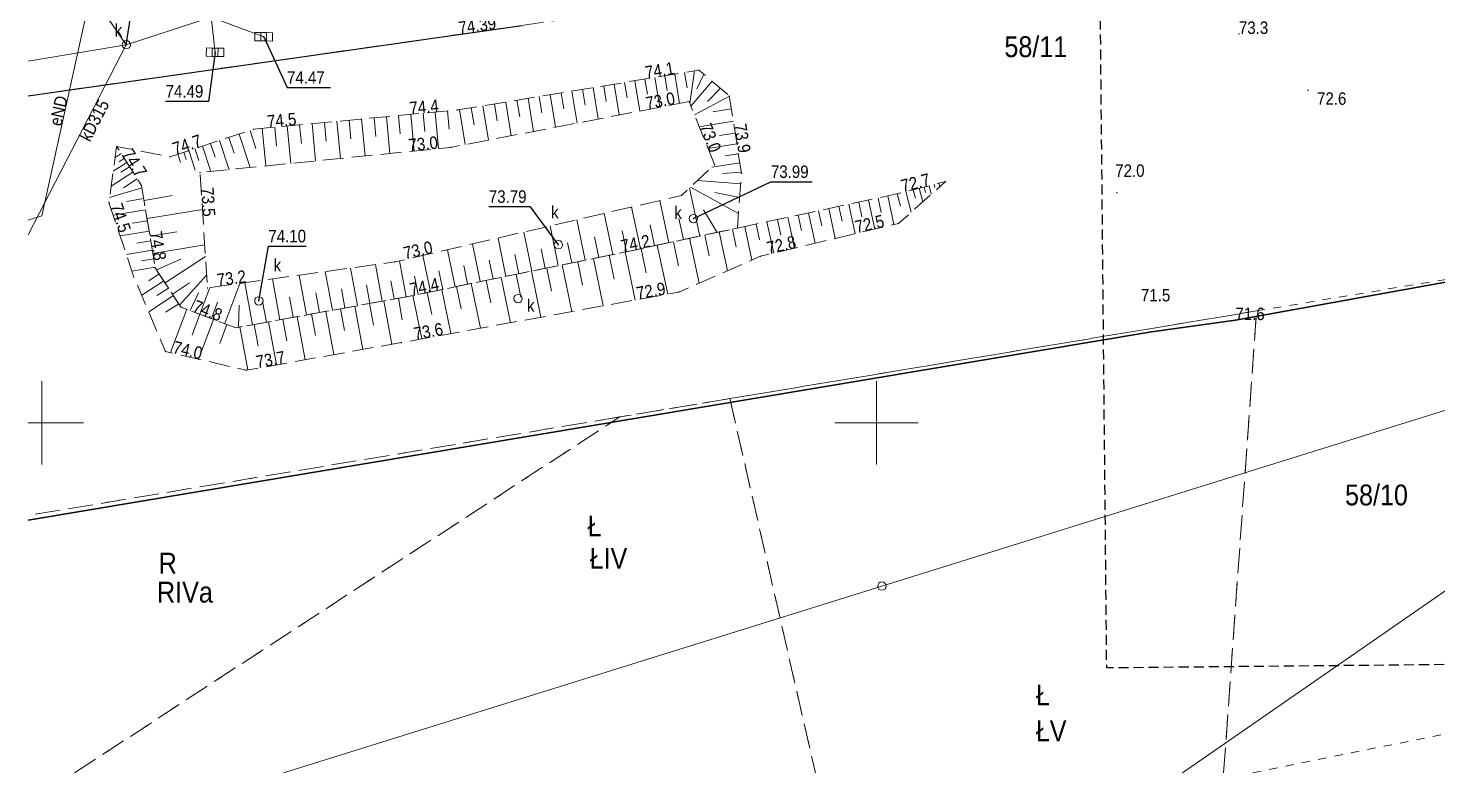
# Model space of a CAD drawing. Extents: x 6533599 to 6533816, y 5930979 to 5931116.
# Drawn here: x 6533599.2 to 6533683.6, y 5930979 to 5931023.7 of the extents above; entities that cross this region are included whole.
import ezdxf
from ezdxf.enums import TextEntityAlignment as Align

# ---------------------------------------------------------------- set-up
doc = ezdxf.new("R2010")
doc.units = 0
for name, pattern in [('1.5_0.5', [2, 1.5, -0.5]), ('2', [0.9, 0.6, -0.3]), ('218-500', [1, 0.5, -0.5]), ('219-500', [0]), ('mz1.25_0.5', [1.75, 1.25, -0.5])]:
    doc.linetypes.add(name, pattern=pattern)
doc.layers.get('0').update_dxf_attribs({"color": 2, "lineweight": 5})
doc.styles.get("Standard").update_dxf_attribs({"font": 'txt', "width": 0.75})
doc.linetypes.add('902-500', pattern='A,3.75,0,[1,ksztalty.shx,S=0.5,R=0,X=0,Y=0],3.75', length=7.5)

# ---------------------------------------------------------------- blocks, each defined once
blk = doc.blocks.new('202')
at = {"color": 0, "linetype": 'Continuous', "lineweight": 0}
blk.add_circle((0, 0), 0.25, dxfattribs=at)
blk = doc.blocks.new('PW01')
at = {"linetype": 'Continuous', "lineweight": 13}
h = blk.add_hatch(color=0, dxfattribs=at)
edge = h.paths.add_edge_path()
edge.add_arc((0, 0), 0.045, 0, 360)
blk = doc.blocks.new('US22')
at = {"color": 0, "linetype": 'Continuous', "lineweight": 13}
blk.add_circle((0, 0), 0.25, dxfattribs=at)
blk = doc.blocks.new('US05')
at = {"color": 0, "linetype": 'Continuous', "lineweight": 13}
for p, q in [((-0.525, -0.25), (-0.525, 0.25)), ((-0.525, 0.25), (-0.175, 0.25)), ((-0.175, -0.25), (-0.175, 0.25)), ((-0.175, 0.25), (0.175, 0.25)), ((0.175, -0.25), (0.175, 0.25)), ((0.175, 0.25), (0.525, 0.25)), ((0.525, -0.25), (0.525, 0.25)), ((-0.525, -0.25), (-0.175, -0.25)), ((-0.175, -0.25), (0.175, -0.25)), ((0.175, -0.25), (0.525, -0.25))]:
    blk.add_line(p, q, dxfattribs=at)

msp = doc.modelspace()

# ---------------------------------------------------------------- linework, layer by layer
at = {"layer": '000 Inne (niezydentyfikowane)', "color": 7, "linetype": 'CONTINUOUS', "lineweight": 13}
for p, q in [((6533635.52, 5931020.51), (6533635.82, 5931018.69)), ((6533636.13, 5931020.61), (6533636.28, 5931019.71)), ((6533636.73, 5931020.71), (6533637.03, 5931018.92)), ((6533637.33, 5931020.81), (6533637.47, 5931019.92)), ((6533637.92, 5931020.91), (6533638.21, 5931019.15)), ((6533638.51, 5931021.01), (6533638.66, 5931020.09)), ((6533639.11, 5931021.11), (6533638.82, 5931019.15)), ((6533640.16, 5931020.49), (6533638.89, 5931018.98)), ((6533639.67, 5931020.9), (6533639.24, 5931020.03)), ((6533630.45, 5931019.68), (6533630.78, 5931017.72)), ((6533631.11, 5931019.78), (6533631.27, 5931018.82)), ((6533631.75, 5931019.89), (6533632.07, 5931017.97)), ((6533632.39, 5931020), (6533632.55, 5931019.05)), ((6533633.03, 5931020.1), (6533633.34, 5931018.22)), ((6533633.66, 5931020.21), (6533633.81, 5931019.27)), ((6533634.28, 5931020.31), (6533634.59, 5931018.46)), ((6533634.9, 5931020.41), (6533635.06, 5931019.49)), ((6533640.66, 5931020.06), (6533639.88, 5931019.26)), ((6533625.73, 5931018.89), (6533625.9, 5931017.86)), ((6533626.42, 5931019.01), (6533626.76, 5931016.95)), ((6533627.11, 5931019.12), (6533627.28, 5931018.1)), ((6533627.79, 5931019.23), (6533628.12, 5931017.21)), ((6533628.46, 5931019.35), (6533628.63, 5931018.34)), ((6533629.13, 5931019.46), (6533629.46, 5931017.47)), ((6533629.8, 5931019.57), (6533629.96, 5931018.58)), ((6533641.19, 5931019.58), (6533639.1, 5931018.46)), ((6533641.31, 5931018.82), (6533640.21, 5931018.64)), ((6533616.94, 5931018.01), (6533617.04, 5931016.89)), ((6533617.68, 5931018.08), (6533617.89, 5931015.86)), ((6533618.42, 5931018.15), (6533618.52, 5931017.04)), ((6533619.16, 5931018.22), (6533619.37, 5931016)), ((6533619.9, 5931018.29), (6533620, 5931017.18)), ((6533620.64, 5931018.36), (6533620.84, 5931016.15)), ((6533621.37, 5931018.43), (6533621.47, 5931017.33)), ((6533622.1, 5931018.5), (6533622.31, 5931016.3)), ((6533622.84, 5931018.56), (6533622.94, 5931017.47)), ((6533623.57, 5931018.63), (6533623.77, 5931016.45)), ((6533624.3, 5931018.7), (6533624.4, 5931017.61)), ((6533625.02, 5931018.78), (6533625.37, 5931016.69)), ((6533641.43, 5931018.08), (6533639.39, 5931017.75)), ((6533611.21, 5931017.12), (6533611.52, 5931016.18)), ((6533611.82, 5931017.32), (6533612.49, 5931015.31)), ((6533612.48, 5931017.54), (6533612.82, 5931016.46)), ((6533613.2, 5931017.66), (6533613.41, 5931015.41)), ((6533613.95, 5931017.73), (6533614.05, 5931016.6)), ((6533614.7, 5931017.8), (6533614.91, 5931015.56)), ((6533615.44, 5931017.87), (6533615.55, 5931016.75)), ((6533616.19, 5931017.94), (6533616.4, 5931015.71)), ((6533641.54, 5931017.38), (6533640.6, 5931017.23)), ((6533608.81, 5931016.33), (6533609.19, 5931015.16)), ((6533609.17, 5931016.45), (6533609.41, 5931015.74)), ((6533609.62, 5931016.59), (6533610.12, 5931015.07)), ((6533610.11, 5931016.76), (6533610.38, 5931015.94)), ((6533610.64, 5931016.93), (6533611.22, 5931015.18)), ((6533641.64, 5931016.74), (6533639.9, 5931016.46)), ((6533605.09, 5931015.62), (6533604.28, 5931015.1)), ((6533604.75, 5931016.15), (6533604.39, 5931015.92)), ((6533604.94, 5931015.85), (6533604.63, 5931015.65)), ((6533608.14, 5931016.11), (6533608.31, 5931015.62)), ((6533608.5, 5931016.23), (6533608.64, 5931015.8)), ((6533641.82, 5931015.59), (6533640.14, 5931015.33)), ((6533641.73, 5931016.14), (6533640.93, 5931016.02)), ((6533605.46, 5931015.04), (6533604.16, 5931014.2)), ((6533605.25, 5931015.36), (6533604.74, 5931015.03)), ((6533605.72, 5931014.63), (6533604.89, 5931014.1)), ((6533641.91, 5931015.04), (6533640.77, 5931014.95)), ((6533605.99, 5931014.1), (6533604.06, 5931013.51)), ((6533639.42, 5931011.2), (6533638.8, 5931014.08)), ((6533641.74, 5931012.55), (6533638.86, 5931014.13)), ((6533641.87, 5931014.33), (6533639.28, 5931014.53)), ((6533641.81, 5931013.51), (6533640.33, 5931013.82)), ((6533651.25, 5931013.74), (6533651.44, 5931012.99)), ((6533651.77, 5931013.87), (6533652.09, 5931012.63)), ((6533652.21, 5931013.98), (6533652.34, 5931013.48)), ((6533652.57, 5931014.07), (6533652.78, 5931013.26)), ((6533652.87, 5931014.15), (6533652.95, 5931013.82)), ((6533653.16, 5931014.22), (6533653.29, 5931013.71)), ((6533653.46, 5931014.3), (6533653.5, 5931014.12)), ((6533653.75, 5931014.37), (6533653.81, 5931014.17)), ((6533654.05, 5931014.45), (6533654.06, 5931014.42)), ((6533606.1, 5931013.45), (6533605.08, 5931013.28)), ((6533606.12, 5931013.34), (6533607.83, 5931013.63)), ((6533635.87, 5931010.44), (6533635.33, 5931012.94)), ((6533637.56, 5931010.8), (6533637.02, 5931013.33)), ((6533647.75, 5931012.98), (6533647.94, 5931012.09)), ((6533648.35, 5931013.11), (6533648.72, 5931011.34)), ((6533648.94, 5931013.23), (6533649.12, 5931012.36)), ((6533649.52, 5931013.36), (6533649.9, 5931011.62)), ((6533650.11, 5931013.48), (6533650.29, 5931012.62)), ((6533650.68, 5931013.61), (6533651.05, 5931011.89)), ((6533606.21, 5931012.77), (6533604.28, 5931012.45)), ((6533606.32, 5931012.12), (6533605.41, 5931011.97)), ((6533606.3, 5931012.25), (6533609.62, 5931012.8)), ((6533632.56, 5931009.76), (6533632.06, 5931012.18)), ((6533634.2, 5931010.09), (6533633.69, 5931012.56)), ((6533638.44, 5931010.99), (6533638.17, 5931012.26)), ((6533640.45, 5931011.42), (6533639.65, 5931012.78)), ((6533643.44, 5931012.06), (6533643.85, 5931010.18)), ((6533644.08, 5931012.19), (6533644.28, 5931011.26)), ((6533644.7, 5931012.33), (6533645.1, 5931010.48)), ((6533645.32, 5931012.46), (6533645.52, 5931011.54)), ((6533645.93, 5931012.59), (6533646.33, 5931010.77)), ((6533646.54, 5931012.72), (6533646.74, 5931011.82)), ((6533647.15, 5931012.85), (6533647.53, 5931011.06)), ((6533606.42, 5931011.5), (6533604.69, 5931011.21)), ((6533606.48, 5931011.19), (6533608.08, 5931011.45)), ((6533629.36, 5931009.1), (6533628.88, 5931011.44)), ((6533630.94, 5931009.43), (6533630.46, 5931011.81)), ((6533635.03, 5931010.26), (6533634.77, 5931011.51)), ((6533636.71, 5931010.62), (6533636.44, 5931011.87)), ((6533639.72, 5931011.26), (6533639.99, 5931010.01)), ((6533640.58, 5931011.45), (6533641.07, 5931009.12)), ((6533641.37, 5931011.62), (6533641.6, 5931010.53)), ((6533642.11, 5931011.77), (6533642.54, 5931009.76)), ((6533642.8, 5931011.92), (6533643, 5931010.97)), ((6533606.52, 5931010.91), (6533605.7, 5931010.78)), ((6533606.65, 5931010.16), (6533609.76, 5931010.67)), ((6533624.76, 5931008.16), (6533624.3, 5931010.38)), ((6533626.27, 5931008.47), (6533625.8, 5931010.73)), ((6533627.8, 5931008.78), (6533627.33, 5931011.08)), ((6533630.15, 5931009.26), (6533629.91, 5931010.44)), ((6533631.75, 5931009.59), (6533631.5, 5931010.79)), ((6533633.37, 5931009.92), (6533633.12, 5931011.15)), ((6533635.9, 5931010.44), (6533636.21, 5931008.99)), ((6533636.87, 5931010.65), (6533637.5, 5931007.72)), ((6533637.84, 5931010.86), (6533638.15, 5931009.42)), ((6533638.81, 5931011.07), (6533639.38, 5931008.38)), ((6533606.61, 5931010.35), (6533605.07, 5931010.1)), ((6533606.7, 5931009.83), (6533605.97, 5931009.71)), ((6533606.87, 5931009.17), (6533608.32, 5931009.81)), ((6533607.38, 5931008.39), (6533609.8, 5931009.98)), ((6533621.82, 5931007.56), (6533621.43, 5931009.72)), ((6533623.28, 5931007.85), (6533622.83, 5931010.04)), ((6533627.03, 5931008.62), (6533626.8, 5931009.76)), ((6533628.58, 5931008.94), (6533628.34, 5931010.1)), ((6533632.11, 5931009.66), (6533632.4, 5931008.25)), ((6533633.05, 5931009.86), (6533633.63, 5931007.01)), ((6533633.99, 5931010.05), (6533634.29, 5931008.62)), ((6533634.94, 5931010.25), (6533635.54, 5931007.36)), ((6533606.78, 5931009.33), (6533605.4, 5931009.1)), ((6533607.03, 5931008.93), (6533606.41, 5931008.52)), ((6533608.25, 5931007.06), (6533609.87, 5931008.86)), ((6533615.86, 5931006.47), (6533615.42, 5931008.85)), ((6533617.41, 5931006.75), (6533616.98, 5931009.07)), ((6533618.91, 5931007.03), (6533618.5, 5931009.28)), ((6533620.38, 5931007.29), (6533619.98, 5931009.49)), ((6533622.55, 5931007.7), (6533622.33, 5931008.79)), ((6533624.02, 5931008), (6533623.79, 5931009.11)), ((6533625.51, 5931008.31), (6533625.28, 5931009.43)), ((6533627.52, 5931008.72), (6533628.08, 5931006)), ((6533628.42, 5931008.91), (6533628.7, 5931007.54)), ((6533629.33, 5931009.09), (6533629.9, 5931006.33)), ((6533630.25, 5931009.28), (6533630.54, 5931007.89)), ((6533631.18, 5931009.47), (6533631.75, 5931006.67)), ((6533607.3, 5931008.52), (6533605.98, 5931007.65)), ((6533607.58, 5931008.08), (6533606.88, 5931007.63)), ((6533607.82, 5931007.72), (6533608.84, 5931008.39)), ((6533609.47, 5931006.51), (6533610.07, 5931008.11)), ((6533610.97, 5931005.95), (6533611.86, 5931008.36)), ((6533612.62, 5931005.88), (6533612.17, 5931008.4)), ((6533614.26, 5931006.18), (6533613.82, 5931008.63)), ((6533618.16, 5931006.89), (6533617.96, 5931008.03)), ((6533619.65, 5931007.16), (6533619.45, 5931008.27)), ((6533621.1, 5931007.42), (6533620.91, 5931008.51)), ((6533623.96, 5931007.99), (6533624.51, 5931005.35)), ((6533624.84, 5931008.17), (6533625.12, 5931006.84)), ((6533625.73, 5931008.36), (6533626.28, 5931005.67)), ((6533626.62, 5931008.54), (6533626.9, 5931007.19)), ((6533607.88, 5931007.63), (6533606.4, 5931006.66)), ((6533608.2, 5931007.14), (6533607.41, 5931006.63)), ((6533608.89, 5931006.73), (6533609.38, 5931007.8)), ((6533610.16, 5931006.25), (6533610.53, 5931007.24)), ((6533611.79, 5931005.73), (6533611.82, 5931007.05)), ((6533613.45, 5931006.03), (6533613.22, 5931007.28)), ((6533615.06, 5931006.33), (6533614.84, 5931007.53)), ((6533616.64, 5931006.61), (6533616.42, 5931007.79)), ((6533618.75, 5931007), (6533619.23, 5931004.4)), ((6533619.62, 5931007.15), (6533619.86, 5931005.85)), ((6533620.49, 5931007.31), (6533620.96, 5931004.71)), ((6533621.36, 5931007.47), (6533621.59, 5931006.17)), ((6533622.22, 5931007.64), (6533622.76, 5931005.03)), ((6533623.09, 5931007.81), (6533623.36, 5931006.5)), ((6533608.68, 5931006.81), (6533607.7, 5931004.21)), ((6533609.47, 5931006.51), (6533609, 5931005.26)), ((6533610.29, 5931006.2), (6533609.39, 5931003.82)), ((6533614.44, 5931006.21), (6533614.67, 5931004.92)), ((6533615.3, 5931006.37), (6533615.77, 5931003.78)), ((6533616.16, 5931006.53), (6533616.4, 5931005.23)), ((6533617.02, 5931006.68), (6533617.5, 5931004.09)), ((6533617.89, 5931006.84), (6533618.13, 5931005.54)), ((6533611.09, 5931005.9), (6533610.66, 5931004.76)), ((6533611.87, 5931005.75), (6533612.34, 5931003.17)), ((6533612.72, 5931005.9), (6533612.95, 5931004.61)), ((6533613.58, 5931006.06), (6533614.05, 5931003.47))]:
    msp.add_line(p, q, dxfattribs=at)
at = {"layer": '217-Granica konturu klasyfikcyjnego', "color": 3, "linetype": '1.5_0.5', "lineweight": 18, "flags": 128}
for points in [[(6533672.78, 5931006.71), (6533641.22, 5931001.45)], [(6533670.806, 5930979.01), (6533672.78, 5931006.71)], [(6533641.22, 5931001.45), (6533634.62, 5931000.35)], [(6533641.22, 5931001.45), (6533646.346, 5930979.01)], [(6533634.62, 5931000.35), (6533599.181, 5930994.442)], [(6533601.955, 5930979.01), (6533634.62, 5931000.35)]]:
    msp.add_lwpolyline(points, dxfattribs=at)
at = {"layer": '218-Granica użytku', "color": 3, "linetype": '218-500', "lineweight": 18, "flags": 128}
for points in [[(6533672.78, 5931006.71), (6533691.23, 5931009.79)], [(6533641.22, 5931001.45), (6533672.78, 5931006.71)], [(6533670.806, 5930979.01), (6533672.78, 5931006.71)], [(6533634.62, 5931000.35), (6533641.22, 5931001.45)], [(6533641.22, 5931001.45), (6533646.346, 5930979.01)], [(6533634.62, 5931000.35), (6533599.181, 5930994.442)], [(6533601.955, 5930979.01), (6533634.62, 5931000.35)], [(6533672.556, 5930979.01), (6533759.86, 5930996.71)]]:
    msp.add_lwpolyline(points, dxfattribs=at)
at = {"layer": '219-Linia granicy', "color": 7, "linetype": '219-500', "lineweight": 18, "flags": 128}
for points in [[(6533721.02, 5931012.29), (6533650.33, 5930990.21)], [(6533702.11, 5931002.41), (6533668.332, 5930979.01)], [(6533650.33, 5930990.21), (6533614.471, 5930979.01)]]:
    msp.add_lwpolyline(points, dxfattribs=at)
at = {"layer": 'jezdnia (powierzchnia)', "color": 7, "linetype": '1.5_0.5', "lineweight": 18, "flags": 128}
msp.add_lwpolyline([(6533600.03, 5931071.72), (6533600.61, 5931070.06), (6533601.18, 5931069.04), (6533601.69, 5931068.43), (6533602.06, 5931068.01), (6533604.53, 5931066.09), (6533606.13, 5931065.27), (6533607.6, 5931065.06), (6533613.58, 5931066.48), (6533615.17, 5931066.86), (6533615.77, 5931067.21), (6533616.51, 5931068.14), (6533616.88, 5931069.6), (6533616.81, 5931070.81), (6533623.41, 5931072.42), (6533622.11, 5931077.92), (6533623.49, 5931078.29), (6533622.94, 5931080.34), (6533621.6, 5931080.06), (6533621.2, 5931081.73), (6533625.9, 5931082.69), (6533626.47, 5931080.79), (6533627.43, 5931077), (6533627.94, 5931076.51), (6533633.1, 5931074.92), (6533632.47, 5931071.02), (6533630.22, 5931070.82), (6533628.29, 5931070.39), (6533627.47, 5931069.89), (6533627.26, 5931068.87), (6533627.8, 5931067.88), (6533631.82, 5931065.28), (6533645.04, 5931062.47), (6533642.77, 5931058.46), (6533642.02, 5931058.05), (6533640.95, 5931057.06), (6533638.57, 5931053.57), (6533635.31, 5931054.29), (6533635.17, 5931056.6), (6533634.52, 5931058.58), (6533632.64, 5931060.83), (6533631.08, 5931061.7), (6533624.74, 5931063.75), (6533608.75, 5931060.89), (6533605.41, 5931060.09), (6533603.78, 5931059.5), (6533602.73, 5931058.8), (6533601.79, 5931057.54), (6533601.38, 5931056.2), (6533605.58, 5931036.27), (6533606.31, 5931034.64), (6533607.79, 5931033.18), (6533609.45, 5931032.36), (6533611.73, 5931031.91), (6533614.48, 5931031.75), (6533616, 5931031.69), (6533616.27, 5931030.67), (6533617.1, 5931028.89), (6533618.39, 5931027.46), (6533619.61, 5931026.72), (6533621.76, 5931026.28), (6533630.24, 5931027.61), (6533631.68, 5931028.2), (6533632.67, 5931029.28), (6533633.38, 5931031.26), (6533634.54, 5931036.29), (6533635.59, 5931040.43), (6533639.09, 5931040.72), (6533637.36, 5931033), (6533637.37, 5931031.55), (6533637.97, 5931030.49), (6533639.54, 5931029.56), (6533641, 5931029.29), (6533643.24, 5931029.56), (6533643.83, 5931026.07), (6533628.76, 5931023.83), (6533599.184, 5931019.61)], dxfattribs=at)
at = {"layer": 'krawężnik (linia)', "color": 7, "linetype": 'CONTINUOUS', "lineweight": 25, "flags": 128}
msp.add_lwpolyline([(6533599.184, 5931019.61), (6533628.76, 5931023.83)], dxfattribs=at)
at = {"layer": 'ogrodzenie trwałe (linia)', "color": 7, "linetype": '902-500', "lineweight": 35, "flags": 128}
for points in [[(6533680.39, 5931071.44), (6533683.31, 5931055.42), (6533688.21, 5931027.22), (6533691.17, 5931009.72), (6533671.51, 5931006.16)], [(6533599.181, 5930994.153), (6533666.49, 5931005.46), (6533671.51, 5931006.16)]]:
    msp.add_lwpolyline(points, dxfattribs=at)
at = {"layer": 'przewód elektroenergetyczny (linia)', "color": 1, "linetype": 'CONTINUOUS', "lineweight": 18, "flags": 128}
msp.add_lwpolyline([(6533602.59, 5931030.43), (6533603.09, 5931026.51), (6533600, 5931012.41), (6533599.183, 5931012.152)], dxfattribs=at)
at = {"layer": 'przewód kanalizacyjny (linia)', "color": 34, "linetype": 'CONTINUOUS', "lineweight": 18, "flags": 128}
for points in [[(6533653.12, 5931035.41), (6533654.05, 5931030.25), (6533636.14, 5931028.26), (6533627.79, 5931026.7), (6533619.21, 5931025.88), (6533610.14, 5931024.32), (6533605.06, 5931022.67), (6533599.184, 5931021.686)], [(6533605.06, 5931022.67), (6533599.185, 5931031.287)], [(6533610.14, 5931024.32), (6533613.29, 5931023.15)], [(6533610.14, 5931024.32), (6533610.38, 5931022.22)], [(6533605.06, 5931022.67), (6533599.183, 5931011.272)]]:
    msp.add_lwpolyline(points, dxfattribs=at)
at = {"layer": 'punkt o określonej wysokości (sieć kanalizacyjna)-Atr2', "color": 7, "flags": 128}
for points in [[(6533605.06, 5931022.67), (6533605.37, 5931024.69), (6533607.902, 5931024.69)], [(6533613.29, 5931023.15), (6533614.69, 5931020.1), (6533617.291, 5931020.1)], [(6533610.38, 5931022.22), (6533609.98, 5931019.27), (6533607.416, 5931019.27)], [(6533639.04, 5931012.25), (6533643.68, 5931014.45), (6533646.148, 5931014.45)], [(6533630.95, 5931010.68), (6533629.28, 5931012.96), (6533626.78, 5931012.96)], [(6533613, 5931007.31), (6533613.57, 5931010.59), (6533615.836, 5931010.59)]]:
    msp.add_lwpolyline(points, dxfattribs=at)
at = {"layer": 'skarpa nieumocniona (powierzchnia)', "color": 7, "linetype": 'mz1.25_0.5', "lineweight": 18, "flags": 128}
for points in [[(6533641.18, 5931019.63), (6533641.92, 5931014.95), (6533641.67, 5931011.68), (6533635.6, 5931010.38), (6533621.85, 5931007.56), (6533611.62, 5931005.7), (6533608.33, 5931006.94), (6533606.79, 5931009.29), (6533605.97, 5931014.24), (6533604.48, 5931016.57), (6533607.67, 5931015.95), (6533612.7, 5931017.61), (6533624.92, 5931018.76), (6533639.37, 5931021.15)], [(6533638.78, 5931019.26), (6533624.5, 5931016.52), (6533609.48, 5931015.01), (6533609.92, 5931008.09), (6533621.15, 5931009.65), (6533638.32, 5931013.63), (6533640.3, 5931015.48)], [(6533605.97, 5931014.24), (6533606.79, 5931009.29), (6533608.33, 5931006.94), (6533611.62, 5931005.7), (6533621.85, 5931007.56), (6533635.6, 5931010.38), (6533650.97, 5931013.67), (6533654.14, 5931014.47), (6533651.33, 5931011.96), (6533643.06, 5931009.99), (6533638.16, 5931007.84), (6533621.54, 5931004.81), (6533612.24, 5931003.15), (6533607.41, 5931004.28), (6533605.52, 5931008.74), (6533604.02, 5931013.22), (6533604.48, 5931016.57)]]:
    msp.add_lwpolyline(points, close=True, dxfattribs=at)
at = {"layer": 'Wstawianie ramki sekcyjnej z opisem', "color": 7, "linetype": 'CONTINUOUS', "lineweight": 13, "flags": 128}
for points in [[(6533600, 5930997.5), (6533600, 5931002.5)], [(6533650, 5930997.5), (6533650, 5931002.5)], [(6533599.182, 5931000), (6533602.5, 5931000)], [(6533647.5, 5931000), (6533652.5, 5931000)]]:
    msp.add_lwpolyline(points, dxfattribs=at)
at = {"layer": 'Zakres', "color": 5, "linetype": '2', "lineweight": 25, "flags": 128}
msp.add_lwpolyline([(6533792.904, 5930986.56), (6533663.8, 5930985.3), (6533662.854, 5931083.279), (6533791.969, 5931084.549)], close=True, dxfattribs=at)

# ---------------------------------------------------------------- block references
at = {"layer": '202-Punkt graniczny stabilizowany trwale', "color": 7, "linetype": 'CONTINUOUS', "lineweight": 18}
msp.add_blockref('202', (6533650.33, 5930990.21), dxfattribs=at)
at = {"layer": 'kratka ściekowa (punkt)', "color": 7, "linetype": 'CONTINUOUS', "lineweight": 18}
for p, rotation in [((6533613.29, 5931023.15), 359.309), ((6533610.38, 5931022.22), 358.939)]:
    msp.add_blockref('US05', p, dxfattribs=dict(at, rotation=rotation))
at = {"layer": 'punkt o określonej wysokości (sieć kanalizacyjna)', "color": 34, "linetype": 'CONTINUOUS', "lineweight": 13}
for p, rotation in [((6533613.29, 5931023.15), 359.309), ((6533610.38, 5931022.22), 358.939)]:
    msp.add_blockref('PW01', p, dxfattribs=dict(at, rotation=rotation))
for p in [(6533605.06, 5931022.67), (6533639.04, 5931012.25), (6533630.95, 5931010.68), (6533613, 5931007.31)]:
    msp.add_blockref('PW01', p, dxfattribs=at)
at = {"layer": 'punkt wysokościowy naturalny', "color": 7, "linetype": 'CONTINUOUS', "lineweight": 13}
for p in [(6533671.72, 5931023.32), (6533639.37, 5931021.15), (6533675.86, 5931019.94), (6533624.92, 5931018.76), (6533638.78, 5931019.26), (6533612.7, 5931017.61), (6533604.48, 5931016.57), (6533624.5, 5931016.52), (6533607.67, 5931015.95), (6533640.3, 5931015.48), (6533609.48, 5931015.01), (6533641.92, 5931014.95), (6533654.14, 5931014.47), (6533664.41, 5931013.8), (6533604.02, 5931013.22), (6533651.33, 5931011.96), (6533635.6, 5931010.38), (6533621.15, 5931009.65), (6533643.06, 5931009.99), (6533606.79, 5931009.29), (6533609.92, 5931008.09), (6533638.16, 5931007.84), (6533608.33, 5931006.94), (6533621.85, 5931007.56), (6533671.51, 5931006.16), (6533666.49, 5931005.46), (6533621.54, 5931004.81), (6533607.41, 5931004.28), (6533612.24, 5931003.15)]:
    msp.add_blockref('PW01', p, dxfattribs=at)
at = {"layer": 'właz okrągły - siec kanalizacyjna (punkt)', "color": 7, "linetype": 'CONTINUOUS', "lineweight": 18}
for p in [(6533605.06, 5931022.67), (6533639.04, 5931012.25), (6533630.95, 5931010.68), (6533613, 5931007.31), (6533628.534, 5931007.449)]:
    msp.add_blockref('US22', p, dxfattribs=at)

# ---------------------------------------------------------------- texts
at = {"layer": '209-Opis konturu klasyfikacyjnego', "color": 3, "linetype": 'CONTINUOUS', "lineweight": 18, "width": 0.9}
for s, p in [('ŁIV', (6533632.82, 5930991.25)), ('RIVa', (6533606.9, 5930989.22))]:
    msp.add_text(s, height=1.25, dxfattribs=at).set_placement(p)
msp.add_text('ŁV', height=1.25, dxfattribs=at).set_placement((6533659.55, 5930982.15), align=Align.TOP_LEFT)
at = {"layer": '210-Oznaczenie użytku', "color": 3, "linetype": 'CONTINUOUS', "lineweight": 18, "width": 0.9}
for s, p in [('Ł', (6533632.69, 5930993.19)), ('R', (6533607, 5930990.96)), ('Ł', (6533659.55, 5930983.05))]:
    msp.add_text(s, height=1.25, dxfattribs=at).set_placement(p)
at = {"layer": '211-Nr działki', "color": 7, "linetype": 'CONTINUOUS', "lineweight": 18, "width": 0.9}
for s, p in [('58/11', (6533657.67, 5931021.93)), ('58/10', (6533678.08, 5930995.05))]:
    msp.add_text(s, height=1.25, dxfattribs=at).set_placement(p)
at = {"layer": 'przewód elektroenergetyczny (linia)-Atr1', "color": 1, "width": 0.9}
msp.add_text('eND', height=0.75, rotation=77.639, dxfattribs=at).set_placement((6533601.17, 5931017.75))
at = {"layer": 'przewód kanalizacyjny (linia)-Atr1', "color": 34, "width": 0.9}
msp.add_text('kD315', height=0.75, rotation=62.722, dxfattribs=at).set_placement((6533602.21, 5931017.15), align=Align.TOP_LEFT)
at = {"layer": 'punkt o określonej wysokości (sieć kanalizacyjna)-Atr2', "color": 34, "width": 0.9}
for s, p in [('74.47', (6533614.69, 5931020.107)), ('74.49', (6533607.416, 5931019.277)), ('73.99', (6533643.68, 5931014.458)), ('73.79', (6533626.78, 5931012.968)), ('74.10', (6533613.57, 5931010.598))]:
    msp.add_text(s, height=0.75, dxfattribs=at).set_placement(p, align=Align.BOTTOM_LEFT)
at = {"layer": 'punkt wysokościowy naturalny-Atr2', "color": 7, "width": 0.9}
for s, p in [('73.3', (6533671.72, 5931023.32)), ('72.6', (6533676.4, 5931019.07)), ('72.0', (6533664.31, 5931014.75)), ('71.5', (6533665.85, 5931007.28)), ('71.6', (6533671.51, 5931006.16))]:
    msp.add_text(s, height=0.75, dxfattribs=at).set_placement(p)
for s, rotation, p in [('74.1', 9.391, (6533636.21, 5931020.63)), ('73.0', 10.861, (6533636.26, 5931018.78)), ('74.4', 5.375, (6533622.06, 5931018.49)), ('74.5', 5.375, (6533613.53, 5931017.69)), ('73.0', 291.905, (6533639.38, 5931017.77)), ('74.7', 18.264, (6533607.98, 5931016.05)), ('73.0', 5.74, (6533622.01, 5931016.27)), ('73.9', 278.985, (6533641.46, 5931017.88)), ('74.7', 302.598, (6533604.77, 5931016.12)), ('72.7', 14.163, (6533651.58, 5931013.82)), ('73.5', 273.637, (6533609.54, 5931014.1)), ('74.5', 288.511, (6533604.09, 5931013.01)), ('72.5', 13.399, (6533648.82, 5931011.36)), ('74.8', 279.406, (6533606.44, 5931011.42)), ('74.2', 11.589, (6533634.78, 5931010.21)), ('72.8', 13.399, (6533643.54, 5931010.1)), ('73.0', 13.05, (6533621.76, 5931009.79)), ('73.2', 7.908, (6533610.54, 5931008.18)), ('74.4', 11.589, (6533622.13, 5931007.62)), ('72.9', 10.331, (6533635.69, 5931007.39)), ('74.8', 339.348, (6533608.98, 5931006.69)), ('73.6', 10.331, (6533622.36, 5931004.96)), ('74.0', 346.831, (6533607.8, 5931004.19)), ('73.7', 10.12, (6533612.9, 5931003.27))]:
    msp.add_text(s, height=0.75, rotation=rotation, dxfattribs=at).set_placement(p)
at = {"layer": 'punkt wysokościowy sztuczny-Atr2', "color": 7, "width": 0.9}
msp.add_text('74.39', height=0.75, rotation=8.119, dxfattribs=at).set_placement((6533625.02, 5931023.3))
at = {"layer": 'właz okrągły - siec kanalizacyjna (punkt)-Atr17', "color": 7, "width": 0.9}
for p in [(6533604.36, 5931023.16), (6533630.51, 5931012.26), (6533637.89, 5931012.23), (6533613.88, 5931009.08), (6533629.07, 5931006.66)]:
    msp.add_text('k', height=0.75, dxfattribs=at).set_placement(p)

doc.saveas('drawing.dxf')
